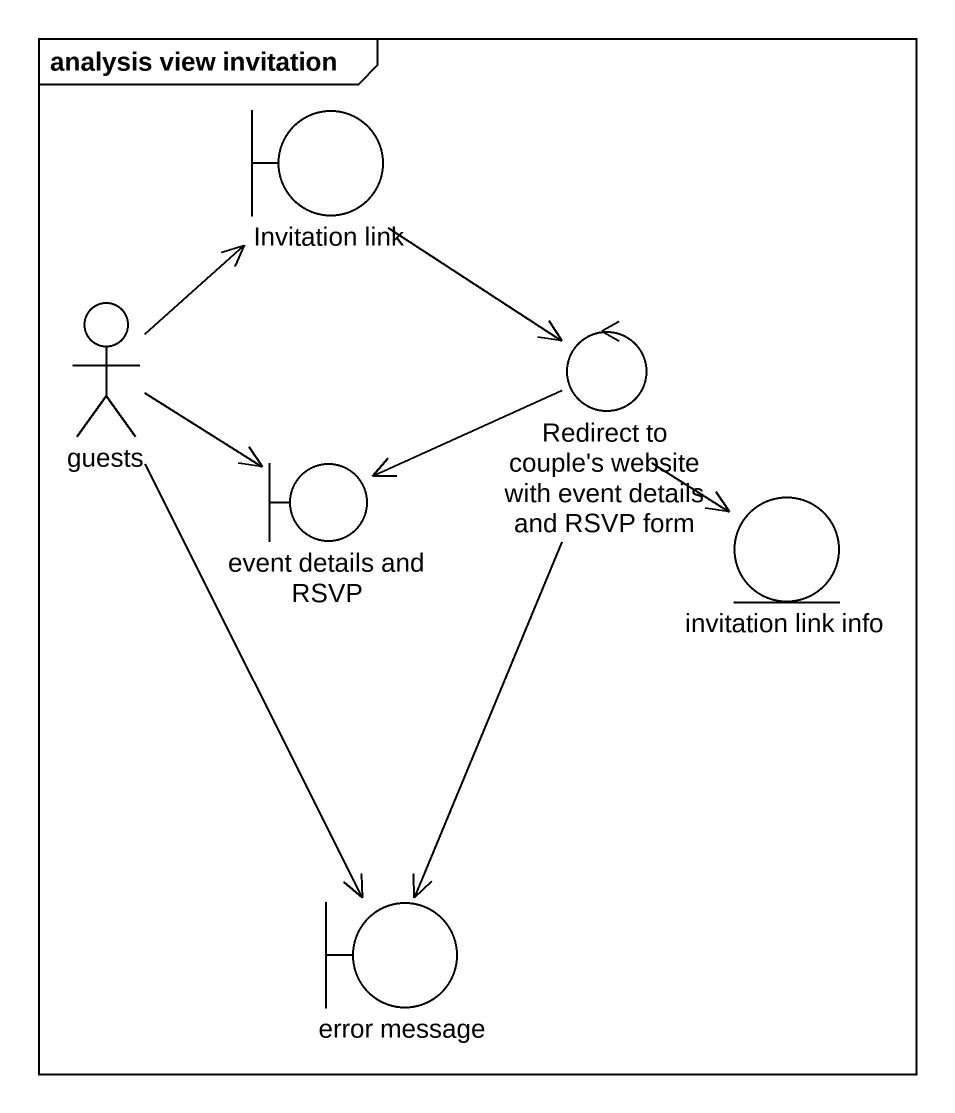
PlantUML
@startuml
mainframe analysis view invitation
boundary "Invitation link" as Invitation_link
actor guests
control "Redirect to couple's website with event details and RSVP form" as Redirect_to_couple_s
boundary "event details and RSVP" as event_details_and_RSVP
entity "invitation link info" as invitation_link_info
boundary "error message" as error_message
Invitation_link --> Redirect_to_couple_s
guests -up-> Invitation_link
guests -right-> event_details_and_RSVP
guests --> error_message
Redirect_to_couple_s -left-> event_details_and_RSVP
Redirect_to_couple_s --> invitation_link_info
Redirect_to_couple_s --> error_message
@enduml
